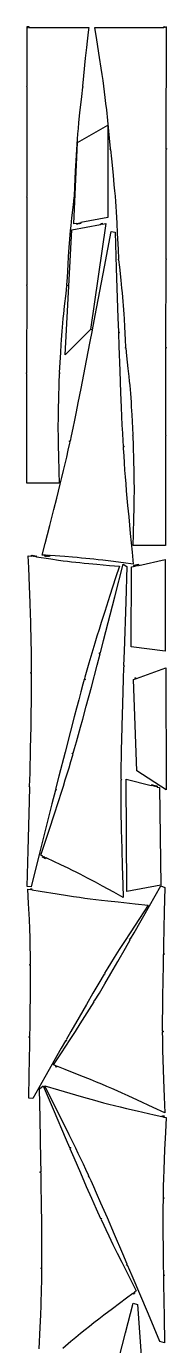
# Model space of a CAD drawing. Extents: x 0 to 1347, y 0 to 24864.
# Drawn here: x 0 to 1347, y 12225 to 24864 of the extents above; entities that cross this region are included whole.
import ezdxf

# ---------------------------------------------------------------- set-up
doc = ezdxf.new("R2010")
doc.units = 0

msp = doc.modelspace()

# ---------------------------------------------------------------- linework, layer by layer
at = {"layer": 'Layer 1'}
for p, q in [((8.616077, 24293.604923), (9.13642, 24854)), ((9.13642, 24854), (9.13642, 24864)), ((9.13642, 24864), (14.1364, 24864)), ((14.1364, 24864), (14.1364, 24854)), ((14.1364, 24854), (19.1364, 24854)), ((19.1364, 24854), (19.1364, 24864)), ((19.1364, 24864), (24.1364, 24864)), ((24.1364, 24864), (24.1364, 24854)), ((24.1364, 24854), (28.97891, 24853.947083)), ((28.97891, 24853.947083), (599.29991, 24853.421691)), ((590.87212, 24780.410591), (584.16789, 24723.193491)), ((597.75111, 24835.302491), (590.87212, 24780.410591)), ((599.29991, 24853.421691), (597.75111, 24835.302491)), ((677.598869, 24734.172964), (658.371769, 24854.348964)), ((658.371769, 24854.348964), (1321.226769, 24853.56054)), ((1321.226769, 24853.56054), (1326.226759, 24863.56054)), ((1326.226759, 24863.56054), (1331.226749, 24853.56054)), ((1331.226749, 24853.56054), (1336.226779, 24863.56054)), ((1336.226779, 24863.56054), (1341.07, 24853.5)), ((1341.07, 24853.5), (1339.6422, 23695.25)), ((577.31278, 24661.706691), (566.34888, 24558.823691)), ((584.16789, 24723.193491), (577.31278, 24661.706691)), ((704.203769, 24566.596964), (677.598869, 24734.172964)), ((566.34888, 24558.823691), (549.07458, 24389.985691)), ((719.995669, 24464.353964), (704.203769, 24566.596964)), ((729.140489, 24403.176964), (719.995669, 24464.353964)), ((737.335279, 24346.171264), (729.140489, 24403.176964)), ((0.865857, 24288.611523), (8.616077, 24293.604923)), ((8.606967, 24283.101943), (0.865857, 24288.611523)), ((7.731584, 23236.631943), (8.606967, 24283.101943)), ((538.03577, 24281.098091), (528.47535, 24191.593491)), ((546.24946, 24285.760471), (538.03577, 24281.098091)), ((549.07458, 24389.985691), (539.12384, 24291.526591)), ((539.12384, 24291.526591), (546.24946, 24285.760471)), ((744.799219, 24291.647064), (737.335279, 24346.171264)), ((751.751199, 24237.912064), (744.799219, 24291.647064)), ((528.47535, 24191.593491), (512.16745, 24037.167491)), ((758.410029, 24183.273864), (751.751199, 24237.912064)), ((764.994029, 24126.042764), (758.410029, 24183.273864)), ((512.16745, 24037.167491), (502.62054, 23942.971391)), ((771.719919, 24064.541664), (764.994029, 24126.042764)), ((782.467619, 23961.635664), (771.719919, 24064.541664)), ((492.71468, 23750.1467), (781.14968, 23919.1837)), ((502.62054, 23942.971391), (497.18656, 23886.627491)), ((781.14968, 23919.1837), (782.01, 23033.2)), ((799.387219, 23792.761664), (782.467619, 23961.635664)), ((488.20575, 23783.959691), (484.41444, 23734.528891)), ((492.42145, 23834.142691), (488.20575, 23783.959691)), ((497.18656, 23886.627491), (492.42145, 23834.142691)), ((809.131019, 23694.281864), (799.387219, 23792.761664)), ((456.40218, 22971.0907), (492.71468, 23750.1467)), ((480.94603, 23684.278991), (477.66371, 23631.663891)), ((484.41444, 23734.528891), (480.94603, 23684.278991)), ((802.029209, 23688.201344), (809.131019, 23694.281864)), ((810.197219, 23683.851164), (802.029209, 23688.201344)), ((819.569539, 23594.326464), (810.197219, 23683.851164)), ((1339.62932, 23684.74688), (1338.33921, 22638.20688)), ((1347.48061, 23690.33841), (1339.62932, 23684.74688)), ((1339.6422, 23695.25), (1347.48061, 23690.33841)), ((474.45562, 23575.138291), (469.55014, 23480.577091)), ((477.66371, 23631.663891), (474.45562, 23575.138291)), ((835.552939, 23439.866464), (819.569539, 23594.326464)), ((469.55014, 23480.577091), (462.15602, 23325.423091)), ((844.901949, 23345.650564), (835.552939, 23439.866464)), ((462.15602, 23325.423091), (457.95292, 23234.872091)), ((850.217569, 23289.295264), (844.901949, 23345.650564)), ((854.872369, 23236.800564), (850.217569, 23289.295264)), ((0.510254, 23231.638613), (7.731584, 23236.631943)), ((7.689184, 23226.062923), (0.510254, 23231.638613)), ((6.962567, 22389.152923), (7.689184, 23226.062923)), ((449.01632, 23153.322021), (435.08502, 23029.559021)), ((457.13074, 23224.640021), (449.01632, 23153.322021)), ((464.12474, 23229.479601), (457.13074, 23224.640021)), ((457.95292, 23234.872091), (464.12474, 23229.479601)), ((858.982659, 23186.608964), (854.872369, 23236.800564)), ((862.670179, 23137.170264), (858.982659, 23186.608964)), ((866.032969, 23086.913264), (862.670179, 23137.170264)), ((435.08502, 23029.559021), (426.90921, 22954.071521)), ((782.01, 23033.2), (524.434, 22984.0677)), ((869.204799, 23034.291164), (866.032969, 23086.913264)), ((872.294079, 22977.759064), (869.204799, 23034.291164)), ((373.00073, 21715.98259), (435.824, 22914.1)), ((422.24132, 22908.924521), (418.13149, 22866.872721)), ((426.90921, 22954.071521), (422.24132, 22908.924521)), ((435.824, 22914.1), (712.825, 22965.0264)), ((484.70358, 22976.48919), (456.40218, 22971.0907)), ((491.78789, 22967.13609), (484.70358, 22976.48919)), ((494.96568, 22977.84969), (491.78789, 22967.13609)), ((501.61399, 22969.00138), (494.96568, 22977.84969)), ((504.69491, 22979.75218), (501.61399, 22969.00138)), ((511.44221, 22970.8741), (504.69491, 22979.75218)), ((514.42258, 22981.6532), (511.44221, 22970.8741)), ((521.26531, 22972.7537), (514.42258, 22981.6532)), ((524.434, 22984.0677), (521.26531, 22972.7537)), ((763.14473, 22974.27759), (615.13373, 21960.83759)), ((712.825, 22965.0264), (716.0683, 22976.3162)), ((716.0683, 22976.3162), (722.93869, 22967.35091)), ((722.93869, 22967.35091), (725.90111, 22978.13571)), ((725.90111, 22978.13571), (732.93233, 22968.7231)), ((732.93233, 22968.7231), (763.14473, 22974.27759)), ((750.741, 22559.9), (814.8871, 22897.356)), ((814.8871, 22897.356), (853.107, 22893.32001)), ((853.107, 22893.32001), (864.0101, 22548.76101)), ((877.000879, 22883.187664), (872.294079, 22977.759064)), ((884.068999, 22728.018664), (877.000879, 22883.187664)), ((411.16769, 22787.055821), (408.09849, 22746.797021)), ((414.4753, 22826.667621), (411.16769, 22787.055821)), ((418.13149, 22866.872721), (414.4753, 22826.667621)), ((402.29899, 22659.319121), (397.8433, 22583.511121)), ((405.1832, 22704.626121), (402.29899, 22659.319121)), ((408.09849, 22746.797021), (405.1832, 22704.626121)), ((881.371299, 22631.719644), (888.081809, 22637.459064)), ((888.882609, 22627.225254), (881.371299, 22631.719644)), ((888.081809, 22637.459064), (884.068999, 22728.018664)), ((896.847099, 22555.890554), (888.882609, 22627.225254)), ((1338.3263, 22627.70376), (1337.2946, 21790.79376)), ((1346.4422, 22632.96456), (1338.3263, 22627.70376)), ((1338.33921, 22638.20688), (1346.4422, 22632.96456)), ((397.8433, 22583.511121), (391.05649, 22459.107121)), ((662.1868, 22095.448), (750.741, 22559.9)), ((864.0101, 22548.76101), (879.3179, 22073.36501)), ((910.518299, 22432.098554), (896.847099, 22555.890554)), ((0.766657, 22383.960953), (6.962567, 22389.152923)), ((6.953357, 22378.649843), (0.766657, 22383.960953)), ((6.232455, 21548.249843), (6.953357, 22378.649843)), ((386.37569, 22377.221601), (378.28878, 22306.545301)), ((395.62539, 22381.371821), (386.37569, 22377.221601)), ((391.05649, 22459.107121), (387.2382, 22387.472521)), ((387.2382, 22387.472521), (395.62539, 22381.371821)), ((918.535499, 22356.593854), (910.518299, 22432.098554)), ((378.28878, 22306.545301), (364.38578, 22183.736301)), ((923.108599, 22311.437254), (918.535499, 22356.593854)), ((927.130019, 22269.376854), (923.108599, 22311.437254)), ((930.701829, 22229.164254), (927.130019, 22269.376854)), ((364.38578, 22183.736301), (356.2249, 22108.830501)), ((933.926119, 22189.545554), (930.701829, 22229.164254)), ((936.910829, 22149.280454), (933.926119, 22189.545554)), ((939.737429, 22107.103554), (936.910829, 22149.280454)), ((347.45928, 22022.304101), (343.80566, 21982.409001)), ((351.56417, 22064.031701), (347.45928, 22022.304101)), ((356.2249, 22108.830501), (351.56417, 22064.031701)), ((636.88, 21957.9), (662.1868, 22095.448)), ((879.3179, 22073.36501), (883.85522, 21937.49901)), ((942.526419, 22061.790554), (939.737429, 22107.103554)), ((946.822939, 21985.973454), (942.526419, 22061.790554)), ((337.43396, 21903.150501), (334.50777, 21861.306901)), ((340.49868, 21943.105001), (337.43396, 21903.150501)), ((343.80566, 21982.409001), (340.49868, 21943.105001)), ((615.13373, 21960.83759), (373.00073, 21715.98259)), ((611.250227, 21830.017925), (634.833927, 21952.911925)), ((625.955417, 21959.706925), (631.336907, 21961.219815)), ((630.394707, 21956.309425), (625.955417, 21959.706925)), ((634.833927, 21952.911925), (630.394707, 21956.309425)), ((631.336907, 21961.219815), (636.718537, 21962.732705)), ((883.85522, 21937.49901), (888.93589, 21935.16732)), ((889.10282, 21930.17001), (884.18901, 21927.50449)), ((884.18901, 21927.50449), (888.39261, 21801.63249)), ((888.93589, 21935.16732), (894.01649, 21932.83549)), ((894.01649, 21932.83549), (889.10282, 21930.17001)), ((953.348349, 21861.555454), (946.822939, 21985.973454)), ((327.14797, 21741.128501), (316.54427, 21547.398501)), ((331.61707, 21816.348001), (327.14797, 21741.128501)), ((334.50777, 21861.306901), (331.61707, 21816.348001)), ((566.210727, 21597.579925), (611.250227, 21830.017925)), ((888.39261, 21801.63249), (896.77059, 21563.61349)), ((949.181729, 21784.259044), (957.016149, 21789.913054)), ((957.857139, 21779.660334), (949.181729, 21784.259044)), ((957.016149, 21789.913054), (953.348349, 21861.555454)), ((965.795559, 21708.967234), (957.857139, 21779.660334)), ((1337.28169, 21780.29064), (1336.258, 20949.89164)), ((1345.72839, 21785.61766), (1337.28169, 21780.29064)), ((1337.2946, 21790.79376), (1345.72839, 21785.61766)), ((979.440359, 21586.129234), (965.795559, 21708.967234)), ((0.235055, 21542.958813), (6.232455, 21548.249843)), ((6.223285, 21537.746833), (0.235055, 21542.958813)), ((5.311883, 20487.956833), (6.223285, 21537.746833)), ((316.09127, 21536.816711), (313.3758, 21448.860711)), ((323.51107, 21542.062911), (316.09127, 21536.816711)), ((316.54427, 21547.398501), (323.51107, 21542.062911)), ((526.093527, 21393.569925), (566.210727, 21597.579925)), ((896.77059, 21563.61349), (904.7063, 21354.61249)), ((987.443939, 21511.206334), (979.440359, 21586.129234)), ((992.010549, 21466.397834), (987.443939, 21511.206334)), ((313.3758, 21448.860711), (308.857, 21296.577711)), ((498.752127, 21257.119925), (526.093527, 21393.569925)), ((996.027669, 21424.661634), (992.010549, 21466.397834)), ((999.597569, 21384.759034), (996.027669, 21424.661634)), ((1002.821959, 21345.448134), (999.597569, 21384.759034)), ((308.857, 21296.577711), (306.49247, 21203.719111)), ((481.473127, 21172.163225), (498.752127, 21257.119925)), ((904.7063, 21354.61249), (910.52103, 21214.72649)), ((1005.802649, 21305.487434), (1002.821959, 21345.448134)), ((1008.640959, 21263.637334), (1005.802649, 21305.487434)), ((1011.437249, 21218.672634), (1008.640959, 21263.637334)), ((305.34859, 21148.196111), (304.573501, 21096.498611)), ((306.49247, 21203.719111), (305.34859, 21148.196111)), ((464.875327, 21091.738625), (481.473127, 21172.163225)), ((910.52103, 21214.72649), (914.39513, 21127.59629)), ((914.39513, 21127.59629), (918.30141, 21045.08289)), ((1015.748369, 21143.444134), (1011.437249, 21218.672634)), ((1025.944869, 20949.692134), (1015.748369, 21143.444134)), ((304.165302, 21047.095911), (304.122686, 20998.454511)), ((304.122686, 20998.454511), (304.444384, 20949.041211)), ((304.573501, 21096.498611), (304.165302, 21047.095911)), ((433.238927, 20942.220025), (448.837927, 21015.281425)), ((448.837927, 21015.281425), (464.875327, 21091.738625)), ((918.30141, 21045.08289), (922.27161, 20966.59899)), ((304.444384, 20949.041211), (305.129373, 20897.325711)), ((305.129373, 20897.325711), (306.176593, 20841.790011)), ((402.868017, 20803.996305), (417.956317, 20871.982305)), ((411.811307, 20890.774425), (417.228527, 20892.154135)), ((416.165507, 20887.268515), (411.811307, 20890.774425)), ((420.519637, 20883.762605), (416.165507, 20887.268515)), ((417.228527, 20892.154135), (422.645717, 20893.534205)), ((417.956317, 20871.982305), (420.519637, 20883.762605)), ((422.917427, 20888.856725), (433.238927, 20942.220025)), ((922.27161, 20966.59899), (926.33762, 20891.55749)), ((926.33762, 20891.55749), (929.05472, 20844.78549)), ((1019.066969, 20944.141874), (1025.944869, 20949.692134)), ((1026.375679, 20939.109494), (1019.066969, 20944.141874)), ((1028.906369, 20851.147794), (1026.375679, 20939.109494)), ((1336.24508, 20939.38873), (1334.95098, 19889.59873)), ((1343.6996, 20944.9471), (1336.24508, 20939.38873)), ((1336.258, 20949.89164), (1343.6996, 20944.9471)), ((306.176593, 20841.790011), (308.379863, 20748.917311)), ((308.379863, 20748.917311), (312.635283, 20596.581311)), ((372.785617, 20672.489805), (387.851917, 20737.689905)), ((387.851917, 20737.689905), (402.868017, 20803.996305)), ((929.05472, 20844.78549), (934.19134, 20842.57992)), ((934.48132, 20837.58811), (929.63471, 20834.80257)), ((929.63471, 20834.80257), (930.531225, 20819.37097)), ((930.531225, 20819.37097), (934.884115, 20749.45107)), ((934.19134, 20842.57992), (939.32793, 20840.374)), ((939.32793, 20840.374), (934.48132, 20837.58811)), ((934.884115, 20749.45107), (939.428315, 20681.21007)), ((1033.105269, 20698.855794), (1028.906369, 20851.147794)), ((342.013317, 20543.118705), (357.546917, 20607.823805)), ((357.546917, 20607.823805), (372.785617, 20672.489805)), ((939.428315, 20681.21007), (944.195615, 20614.05917)), ((944.195615, 20614.05917), (949.218005, 20547.40987)), ((1035.274679, 20605.992294), (1033.105269, 20698.855794)), ((1036.301899, 20550.467194), (1035.274679, 20605.992294)), ((315.807883, 20487.687311), (5.311883, 20487.956833)), ((309.572317, 20411.300005), (326.062617, 20477.801505)), ((312.635283, 20596.581311), (315.807883, 20487.687311)), ((326.062617, 20477.801505), (342.013317, 20543.118705)), ((949.218005, 20547.40987), (954.527415, 20480.67417)), ((954.527415, 20480.67417), (960.155815, 20413.26357)), ((1036.968473, 20498.768294), (1036.301899, 20550.467194)), ((1037.272885, 20449.364594), (1036.968473, 20498.768294)), ((292.420217, 20343.042005), (309.572317, 20411.300005)), ((960.155815, 20413.26357), (966.135115, 20344.59107)), ((1035.9941, 20299.596894), (1036.78778, 20351.310994)), ((1036.78778, 20351.310994), (1037.213301, 20400.723594)), ((1037.213301, 20400.723594), (1037.272885, 20449.364594)), ((225.562117, 20082.584005), (265.302017, 20236.497005)), ((265.302017, 20236.497005), (292.420217, 20343.042005)), ((966.135115, 20344.59107), (972.496835, 20274.07427)), ((972.496835, 20274.07427), (982.769335, 20163.95827)), ((1032.43189, 20151.195494), (1034.83018, 20244.063294)), ((1034.83018, 20244.063294), (1035.9941, 20299.596894)), ((982.769335, 20163.95827), (998.173435, 20004.76827)), ((1027.85639, 19998.868494), (1032.43189, 20151.195494)), ((180.980417, 19911.368005), (225.562117, 20082.584005)), ((998.173435, 20004.76827), (1015.681235, 19827.62427)), ((1024.45498, 19889.981494), (1027.85639, 19998.868494)), ((151.745017, 19799.362005), (180.980417, 19911.368005)), ((1334.95098, 19889.59873), (1024.45498, 19889.981494)), ((23.845354, 19677.07265), (19.123354, 19792.73365)), ((19.123354, 19792.73365), (46.667454, 19788.74267)), ((46.667454, 19788.74267), (53.355774, 19798.40526)), ((53.355774, 19798.40526), (56.871064, 19787.79196)), ((56.871064, 19787.79196), (63.253774, 19796.97195)), ((63.253774, 19796.97195), (66.768994, 19786.35825)), ((66.768994, 19786.35825), (73.151704, 19795.53824)), ((73.151704, 19795.53824), (76.666994, 19784.92494)), ((76.666994, 19784.92494), (83.049704, 19794.10493)), ((83.049704, 19794.10493), (86.564894, 19783.49123)), ((86.564894, 19783.49123), (92.947604, 19792.67122)), ((92.947604, 19792.67122), (96.599914, 19781.54742)), ((96.599914, 19781.54742), (234.475914, 19761.67962)), ((179.507517, 19797.399505), (151.745017, 19799.362005)), ((178.785098, 19787.191905), (179.507517, 19797.399505)), ((184.238698, 19786.805966), (178.785098, 19787.191905)), ((184.95452, 19796.886266), (184.238698, 19786.805966)), ((189.46733, 19796.461169), (184.95452, 19796.886266)), ((188.761421, 19786.486019), (189.46733, 19796.461169)), ((194.215021, 19786.10008), (188.761421, 19786.486019)), ((194.925234, 19796.12778), (194.215021, 19786.10008)), ((199.443724, 19795.755246), (194.925234, 19796.12778)), ((198.73785, 19785.780096), (199.443724, 19795.755246)), ((204.19134, 19785.39451), (198.73785, 19785.780096)), ((204.900036, 19795.40461), (204.19134, 19785.39451)), ((209.420036, 19795.049715), (204.900036, 19795.40461)), ((208.714127, 19785.074565), (209.420036, 19795.049715)), ((214.167647, 19784.688626), (208.714127, 19785.074565)), ((214.875531, 19794.689926), (214.167647, 19784.688626)), ((219.396341, 19794.343851), (214.875531, 19794.689926)), ((218.690432, 19784.368701), (219.396341, 19794.343851)), ((224.143952, 19783.982762), (218.690432, 19784.368701)), ((224.851625, 19793.980842), (224.143952, 19783.982762)), ((229.838035, 19793.605133), (224.851625, 19793.980842)), ((229.851935, 19793.80163), (229.838035, 19793.605133)), ((368.773935, 19783.87234), (229.851935, 19793.80163)), ((234.475914, 19761.67962), (309.115914, 19751.27652)), ((309.115914, 19751.27652), (353.771714, 19745.27365)), ((353.771714, 19745.27365), (395.379514, 19739.91777)), ((443.918235, 19778.1524), (368.773935, 19783.87234)), ((395.379514, 19739.91777), (435.162014, 19735.06919)), ((435.162014, 19735.06919), (474.354314, 19730.58573)), ((488.828535, 19774.51385), (443.918235, 19778.1524)), ((474.354314, 19730.58573), (514.194314, 19726.32629)), ((530.623135, 19770.89188), (488.828535, 19774.51385)), ((514.194314, 19726.32629), (555.920114, 19722.14869)), ((570.526135, 19767.16302), (530.623135, 19770.89188)), ((555.920114, 19722.14869), (600.766714, 19717.91253)), ((609.774735, 19763.20238), (570.526135, 19767.16302)), ((600.766714, 19717.91253), (675.824914, 19711.19035)), ((649.608635, 19758.88544), (609.774735, 19763.20238)), ((691.267435, 19754.08695), (649.608635, 19758.88544)), ((735.988335, 19748.68204), (691.267435, 19754.08695)), ((810.757635, 19739.27627), (735.988335, 19748.68204)), ((933.333635, 19723.33247), (810.757635, 19739.27627)), ((1027.277735, 19710.99827), (933.333635, 19723.33247)), ((1015.681235, 19827.62427), (1027.277735, 19710.99827)), ((1079.318623, 19700.730154), (1331.849623, 19755.130654)), ((1331.849623, 19755.130654), (1334.121443, 18878.572654)), ((30.957464, 19500.29165), (23.845354, 19677.07265)), ((675.824914, 19711.19035), (798.986914, 19700.68145)), ((798.986914, 19700.68145), (893.404014, 19692.73936)), ((850.66072, 19400.02541), (931.44532, 19710.78941)), ((893.404014, 19692.73936), (857.246214, 19581.25336)), ((931.44532, 19710.78941), (966.51642, 19690.09831)), ((966.51642, 19690.09831), (954.87792, 19351.70831)), ((1006.525443, 18921.349454), (1008.62, 19685.5)), ((1008.62, 19685.5), (1029.9779, 19690.10093)), ((1029.928793, 19690.329177), (1034.817203, 19691.382217)), ((1029.9779, 19690.10093), (1029.928793, 19690.329177)), ((1032.710803, 19701.157697), (1038.055393, 19702.309167)), ((1034.817203, 19691.382217), (1032.710803, 19701.157697)), ((1038.055393, 19702.309167), (1040.161793, 19692.533337)), ((1040.161793, 19692.533337), (1044.594203, 19693.488307)), ((1042.487693, 19703.263787), (1047.832313, 19704.415257)), ((1044.594203, 19693.488307), (1042.487693, 19703.263787)), ((1047.832313, 19704.415257), (1049.938713, 19694.639427)), ((1049.938713, 19694.639427), (1054.371123, 19695.594397)), ((1052.264613, 19705.370227), (1057.609203, 19706.521337)), ((1054.371123, 19695.594397), (1052.264613, 19705.370227)), ((1057.609203, 19706.521337), (1059.715603, 19696.745857)), ((1059.715603, 19696.745857), (1064.148013, 19697.700474)), ((1062.041613, 19707.476304), (1067.386133, 19708.627414)), ((1064.148013, 19697.700474), (1062.041613, 19707.476304)), ((1067.386133, 19708.627414), (1069.492533, 19698.851934)), ((1069.492533, 19698.851934), (1073.924903, 19699.806904)), ((1071.818533, 19709.582384), (1077.163013, 19710.733854)), ((1073.924903, 19699.806904), (1071.818533, 19709.582384)), ((1077.163013, 19710.733854), (1079.318623, 19700.730154)), ((37.022074, 19341.44865), (30.957464, 19500.29165)), ((857.246214, 19581.25336), (802.429714, 19411.89536)), ((40.837964, 19231.57365), (37.022074, 19341.44865)), ((741.98572, 18981.97241), (850.66072, 19400.02541)), ((802.429714, 19411.89536), (753.490514, 19259.63136)), ((954.87792, 19351.70831), (938.88862, 18879.17131)), ((43.066464, 19161.22935), (40.837964, 19231.57365)), ((753.490514, 19259.63136), (720.012114, 19154.22436)), ((45.022164, 19092.74245), (43.066464, 19161.22935)), ((46.702864, 19025.52765), (45.022164, 19092.74245)), ((698.784814, 19086.67756), (678.323614, 19020.85126)), ((720.012114, 19154.22436), (698.784814, 19086.67756)), ((48.106254, 18958.99935), (46.702864, 19025.52765)), ((49.229854, 18892.57195), (48.106254, 18958.99935)), ((678.323614, 19020.85126), (658.474114, 18956.18316)), ((710.75442, 18862.53341), (741.98572, 18981.97241)), ((50.071265, 18825.65945), (49.229854, 18892.57195)), ((639.079814, 18892.10666), (619.984414, 18828.05346)), ((658.474114, 18956.18316), (639.079814, 18892.10666)), ((679.52324, 18743.095519), (708.22464, 18852.859519)), ((699.81481, 18860.22553), (705.2846, 18861.37947)), ((704.01971, 18856.54217), (699.81481, 18860.22553)), ((708.066, 18848), (704.01971, 18856.54217)), ((705.2846, 18861.37947), (710.75442, 18862.53341)), ((938.88862, 18879.17131), (934.34731, 18740.04931)), ((1334.121443, 18878.572654), (1006.525443, 18921.349454)), ((50.62816, 18757.67665), (50.071265, 18825.65945)), ((50.897965, 18688.03755), (50.62816, 18757.67665)), ((601.031414, 18763.45596), (582.064414, 18697.74576)), ((619.984414, 18828.05346), (601.031414, 18763.45596)), ((624.42894, 18533.936519), (679.52324, 18743.095519)), ((933.981518, 18725.11763), (930.071398, 18609.05263)), ((939.10001, 18732.39015), (934.0211, 18730.05441)), ((934.34731, 18740.04931), (939.2631, 18737.38725)), ((944.17892, 18734.72554), (939.10001, 18732.39015)), ((939.2631, 18737.38725), (944.17892, 18734.72554)), ((1056.963726, 18617.570947), (1340.79, 18717.7)), ((1340.79, 18717.7), (1342.3358, 17549.66)), ((40.89339, 18671.51029), (45.89409, 18674.00902)), ((45.89268, 18669.00909), (40.89339, 18671.51029)), ((49.4085, 18661.2), (45.89268, 18669.00909)), ((45.89409, 18674.00902), (50.89479, 18676.50775)), ((50.567138, 18541.44854), (50.878747, 18616.15564)), ((50.878747, 18616.15564), (50.892435, 18666.50654)), ((50.89479, 18676.50775), (50.897965, 18688.03755)), ((556.078904, 18605.85382), (543.462504, 18560.71442)), ((561.567424, 18606.91533), (556.078904, 18605.85382)), ((562.926914, 18630.35456), (558.770804, 18615.48466)), ((558.770804, 18615.48466), (562.913304, 18611.7311)), ((567.055804, 18607.97719), (561.567424, 18606.91533)), ((562.913304, 18611.7311), (567.055804, 18607.97719)), ((582.064414, 18697.74576), (562.926914, 18630.35456)), ((930.071398, 18609.05263), (922.774008, 18372.41863)), ((1027.4631, 18607.164), (1047.0923, 18614.08868)), ((1060.6048, 17731.703), (1027.4631, 18607.164)), ((1043.68711, 18623.73892), (1048.84282, 18625.55749)), ((1047.0923, 18614.08868), (1043.68711, 18623.73892)), ((1048.84282, 18625.55749), (1052.17043, 18616.12738)), ((1052.17043, 18616.12738), (1056.88742, 18617.7872)), ((1056.88742, 18617.7872), (1056.963726, 18617.570947)), ((49.058024, 18381.21674), (49.96103, 18463.33044)), ((49.96103, 18463.33044), (50.567138, 18541.44854)), ((523.515104, 18488.25802), (502.928304, 18412.41782)), ((543.462504, 18560.71442), (523.515104, 18488.25802)), ((575.56894, 18350.384519), (624.42894, 18533.936519)), ((47.855614, 18294.52894), (49.058024, 18381.21674)), ((481.546304, 18332.62652), (459.213004, 18248.31712)), ((502.928304, 18412.41782), (481.546304, 18332.62652)), ((542.37654, 18227.672519), (575.56894, 18350.384519)), ((922.774008, 18372.41863), (916.940608, 18164.59663)), ((45.523324, 18155.38694), (47.855614, 18294.52894)), ((459.213004, 18248.31712), (423.752904, 18112.87412)), ((521.49464, 18151.272819), (542.37654, 18227.672519)), ((41.292034, 17947.51394), (45.523324, 18155.38694)), ((423.752904, 18112.87412), (371.507604, 17910.35212)), ((482.27264, 18010.244519), (501.50834, 18078.967119)), ((501.50834, 18078.967119), (521.49464, 18151.272819)), ((916.940608, 18164.59663), (913.535388, 18025.46663)), ((35.818714, 17710.81694), (41.292034, 17947.51394)), ((463.64174, 17944.590819), (482.27264, 18010.244519)), ((913.535388, 18025.46663), (911.664708, 17938.79053)), ((371.507604, 17910.35212), (312.652804, 17679.57112)), ((409.92025, 17760.906049), (427.61155, 17820.436249)), ((427.61155, 17820.436249), (445.47005, 17881.492949)), ((440.36884, 17899.914629), (445.86544, 17900.933099)), ((444.48174, 17896.128259), (440.36884, 17899.914629)), ((448.59464, 17892.342249), (444.48174, 17896.128259)), ((445.47005, 17881.492949), (448.59464, 17892.342249)), ((445.86544, 17900.933099), (451.36204, 17901.951919)), ((451.36204, 17901.951919), (463.64174, 17944.590819)), ((910.128678, 17856.69173), (908.920308, 17778.58563)), ((911.664708, 17938.79053), (910.128678, 17856.69173)), ((31.528194, 17583.28994), (35.818714, 17710.81694)), ((374.45515, 17644.366549), (392.25025, 17702.387549)), ((392.25025, 17702.387549), (409.92025, 17760.906049)), ((908.032683, 17703.88803), (907.618874, 17652.07373)), ((908.920308, 17778.58563), (908.032683, 17703.88803)), ((1342.3358, 17549.66), (1060.6048, 17731.703)), ((22.978804, 17584.13661), (28.148304, 17586.26421)), ((27.782514, 17581.27734), (22.978804, 17584.13661)), ((32.586224, 17578.41843), (27.782514, 17581.27734)), ((28.148304, 17586.26421), (32.761404, 17588.16251)), ((29.083804, 17440.62843), (32.586224, 17578.41843)), ((312.652804, 17679.57112), (281.307504, 17555.72812)), ((337.90555, 17527.754749), (356.38905, 17586.327149)), ((356.38905, 17586.327149), (374.45515, 17644.366549)), ((907.458673, 17632.01339), (907.191479, 17562.37639)), ((907.538894, 17642.07389), (907.458673, 17632.01339)), ((912.558784, 17644.53381), (907.538894, 17642.07389)), ((907.618874, 17652.07373), (912.598794, 17649.53373)), ((917.578604, 17646.99373), (912.558784, 17644.53381)), ((912.598794, 17649.53373), (917.578604, 17646.99373)), ((957.495, 17652.3), (1199.163, 17591.4723)), ((966.44631, 16574.98151), (957.495, 17652.3)), ((1199.163, 17591.4723), (1206.80738, 17600.39829)), ((1206.80738, 17600.39829), (1209.2153, 17589.48019)), ((1209.2153, 17589.48019), (1216.50609, 17597.95709)), ((1216.50609, 17597.95709), (1218.91391, 17587.03899)), ((1218.91391, 17587.03899), (1226.2047, 17595.51589)), ((1226.2047, 17595.51589), (1228.61262, 17584.59779)), ((1228.61262, 17584.59779), (1235.90341, 17593.07469)), ((1235.90341, 17593.07469), (1238.3113, 17582.15659)), ((1238.3113, 17582.15659), (1245.60213, 17590.63349)), ((1245.60213, 17590.63349), (1248.01002, 17579.71569)), ((1248.01002, 17579.71569), (1255.30081, 17588.19224)), ((1255.30081, 17588.19224), (1257.80751, 17576.71174)), ((1257.80751, 17576.71174), (1278.45851, 17571.51391)), ((1278.45851, 17571.51391), (1291.43631, 16635.52491)), ((278.853784, 17546.03378), (245.940384, 17415.99678)), ((284.314364, 17547.2304), (278.853784, 17546.03378)), ((281.307504, 17555.72812), (285.541194, 17552.07757)), ((289.774984, 17548.42738), (284.314364, 17547.2304)), ((285.541194, 17552.07757), (289.774984, 17548.42738)), ((309.17085, 17437.982949), (337.90555, 17527.754749)), ((907.191479, 17562.37639), (907.223934, 17494.39219)), ((907.223934, 17494.39219), (907.549336, 17427.47479)), ((16.737304, 16967.97343), (29.083804, 17440.62843)), ((245.940384, 17415.99678), (129.782384, 16954.75178)), ((267.94665, 17311.466949), (309.17085, 17437.982949)), ((907.549336, 17427.47479), (908.160559, 17361.03819)), ((908.160559, 17361.03819), (909.050865, 17294.49719)), ((222.42875, 17173.575949), (267.94665, 17311.466949)), ((909.050865, 17294.49719), (910.213265, 17227.26579)), ((910.213265, 17227.26579), (911.640955, 17158.75949)), ((139.04685, 16922.900949), (222.42875, 17173.575949)), ((911.640955, 17158.75949), (913.326955, 17088.39899)), ((913.326955, 17088.39899), (916.295445, 16978.50399)), ((7.576784, 16624.59843), (16.737304, 16967.97343)), ((129.782384, 16954.75178), (45.780084, 16620.40778)), ((916.295445, 16978.50399), (921.135945, 16819.59799)), ((159.90465, 16913.045739), (139.04685, 16922.900949)), ((155.53147, 16903.793779), (159.90465, 16913.045739)), ((160.47445, 16901.458039), (155.53147, 16903.793779)), ((164.74786, 16910.499029), (160.47445, 16901.458039)), ((164.57377, 16899.520939), (168.84725, 16908.561929)), ((169.51675, 16897.184839), (164.57377, 16899.520939)), ((168.84725, 16908.561929), (164.74786, 16910.499029)), ((173.79016, 16906.226189), (169.51675, 16897.184839)), ((173.61607, 16895.247739), (177.88948, 16904.289089)), ((178.55905, 16892.911999), (173.61607, 16895.247739)), ((177.88948, 16904.289089), (173.79016, 16906.226189)), ((182.83246, 16901.953349), (178.55905, 16892.911999)), ((182.65837, 16890.974899), (186.93178, 16900.016249)), ((187.60128, 16888.639159), (182.65837, 16890.974899)), ((186.93178, 16900.016249), (182.83246, 16901.953349)), ((191.87476, 16897.680149), (187.60128, 16888.639159)), ((196.39589, 16895.543729), (191.87476, 16897.680149)), ((196.495585, 16895.75469), (196.39589, 16895.543729)), ((332.779585, 16831.19809), (196.495585, 16895.75469)), ((401.270685, 16798.38269), (332.779585, 16831.19809)), ((921.135945, 16819.59799), (926.885875, 16642.74599)), ((442.121085, 16778.56539), (401.270685, 16798.38269)), ((480.051185, 16759.90129), (442.121085, 16778.56539)), ((516.165885, 16741.82739), (480.051185, 16759.90129)), ((551.581385, 16723.77499), (516.165885, 16741.82739)), ((587.416485, 16705.17409), (551.581385, 16723.77499)), ((624.789585, 16685.45489), (587.416485, 16705.17409)), ((664.816585, 16664.04729), (624.789585, 16685.45489)), ((45.780084, 16620.40778), (7.576784, 16624.59843)), ((22.271012, 16460.57016), (15.620512, 16599.02316)), ((15.620512, 16599.02316), (43.545412, 16594.47515)), ((43.545412, 16594.47515), (50.402922, 16604.0185)), ((50.402922, 16604.0185), (53.869492, 16592.8996)), ((53.869492, 16592.8996), (133.507392, 16579.8239)), ((133.507392, 16579.8239), (295.909392, 16553.5747)), ((731.603185, 16627.90979), (664.816585, 16664.04729)), ((840.901185, 16568.17459), (731.603185, 16627.90979)), ((930.989285, 16518.79799), (840.901185, 16568.17459)), ((926.885875, 16642.74599), (930.989285, 16518.79799)), ((1291.43631, 16635.52491), (966.44631, 16574.98151)), ((1183.07642, 16438.917709), (1292.50342, 16630.531709)), ((1292.50342, 16630.531709), (1329.56742, 16614.015309)), ((1329.56742, 16614.015309), (1324.24171, 16380.725309)), ((29.243812, 16308.53516), (22.271012, 16460.57016)), ((295.909392, 16553.5747), (394.978692, 16537.9897)), ((394.978692, 16537.9897), (454.261292, 16528.95894)), ((454.261292, 16528.95894), (509.508592, 16520.85951)), ((509.508592, 16520.85951), (562.345092, 16513.47657)), ((562.345092, 16513.47657), (614.408492, 16506.59317)), ((614.408492, 16506.59317), (667.338592, 16499.99269)), ((667.338592, 16499.99269), (722.775792, 16493.45783)), ((722.775792, 16493.45783), (782.357392, 16486.77304)), ((782.357392, 16486.77304), (882.063292, 16476.07644)), ((882.063292, 16476.07644), (1045.662292, 16459.22104)), ((1035.80342, 16181.032709), (1183.07642, 16438.917709)), ((1045.662292, 16459.22104), (1170.667292, 16446.49354)), ((1170.667292, 16446.49354), (1085.739292, 16317.62254)), ((33.039032, 16217.16526), (29.243812, 16308.53516)), ((1085.739292, 16317.62254), (995.669692, 16180.30354)), ((1324.24171, 16380.725309), (1317.10861, 16060.464309)), ((36.113312, 16131.19886), (33.039032, 16217.16526)), ((995.669692, 16180.30354), (941.903592, 16097.55484)), ((1001.56622, 16121.279909), (1035.80342, 16181.032709)), ((38.476322, 16047.69176), (36.113312, 16131.19886)), ((941.903592, 16097.55484), (891.774592, 16019.42084)), ((951.4103, 16033.744726), (996.5946, 16112.603326)), ((993.49922, 16117.258236), (990.4038, 16121.913146)), ((990.4038, 16121.913146), (995.98499, 16121.596351)), ((996.5946, 16112.603326), (993.49922, 16117.258236)), ((995.98499, 16121.596351), (1001.56622, 16121.279909)), ((1317.10861, 16060.464309), (1315.45479, 15982.003309)), ((40.137302, 15963.69636), (38.476322, 16047.69176)), ((41.421692, 15878.26096), (40.137302, 15963.69636)), ((843.662592, 15943.18514), (807.908992, 15885.54224)), ((891.774592, 16019.42084), (843.662592, 15943.18514)), ((877.2509, 15904.855726), (951.4103, 16033.744726)), ((1315.24411, 15972.005589), (1313.25, 15877.398989)), ((1320.29571, 15974.399539), (1315.24411, 15972.005589)), ((1315.45479, 15982.003309), (1320.40102, 15979.398399)), ((1325.34721, 15976.793839), (1320.29571, 15974.399539)), ((1320.40102, 15979.398399), (1325.34721, 15976.793839)), ((31.436912, 15873.2307), (36.429322, 15875.74565)), ((36.444422, 15870.74573), (31.436912, 15873.2307)), ((36.429322, 15875.74565), (41.421692, 15878.26096)), ((41.452002, 15868.26076), (36.444422, 15870.74573)), ((41.389313, 15782.45456), (41.452002, 15868.26076)), ((783.846092, 15846.30094), (751.657892, 15793.21314)), ((807.908992, 15885.54224), (783.846092, 15846.30094)), ((811.8167, 15791.855726), (877.2509, 15904.855726)), ((1313.25, 15877.398989), (1310.15889, 15717.036989)), ((39.93781, 15563.94756), (40.9972, 15679.32656)), ((40.9972, 15679.32656), (41.389313, 15782.45456)), ((695.153082, 15698.587168), (638.833682, 15602.660868)), ((746.491982, 15784.650868), (695.153082, 15698.587168)), ((701.0843, 15603.470826), (753.5977, 15692.231926)), ((752.064602, 15784.208484), (746.491982, 15784.650868)), ((751.657892, 15793.21314), (754.647612, 15788.4898)), ((757.637192, 15783.7661), (752.064602, 15784.208484)), ((753.5977, 15692.231926), (811.8167, 15791.855726)), ((754.647612, 15788.4898), (757.637192, 15783.7661)), ((1310.15889, 15717.036989), (1307.83419, 15576.215989)), ((38.21971, 15433.38556), (39.93781, 15563.94756)), ((638.833682, 15602.660868), (576.398982, 15494.996868)), ((656.1893, 15528.755226), (701.0843, 15603.470826)), ((1307.83419, 15576.215989), (1306.27459, 15451.772989)), ((35.85172, 15284.70856), (38.21971, 15433.38556)), ((576.398982, 15494.996868), (506.228182, 15372.876868)), ((562.654655, 15377.193605), (607.126455, 15448.473105)), ((607.126455, 15448.473105), (651.012, 15520.2)), ((648.02859, 15524.92758), (645.04518, 15529.65481)), ((645.04518, 15529.65481), (650.61731, 15529.205018)), ((651.012, 15520.2), (648.02859, 15524.92758)), ((650.61731, 15529.205018), (656.1893, 15528.755226)), ((1306.27459, 15451.772989), (1305.478793, 15340.541989)), ((506.228182, 15372.876868), (426.701482, 15233.582868)), ((471.134955, 15234.445105), (517.830455, 15306.693005)), ((517.830455, 15306.693005), (562.654655, 15377.193605)), ((1305.478793, 15340.541989), (1305.445632, 15239.343989)), ((24.07341, 15184.49354), (29.11701, 15186.90442)), ((29.02828, 15181.90521), (24.07341, 15184.49354)), ((31.5916, 15174.1), (29.02828, 15181.90521)), ((29.11701, 15186.90442), (34.1605, 15189.31566)), ((32.841902, 15114.986186), (33.982402, 15179.315586)), ((34.1605, 15189.31566), (35.85172, 15284.70856)), ((426.701482, 15233.582868), (381.450382, 15153.991568)), ((421.051255, 15157.926105), (471.134955, 15234.445105)), ((1305.445632, 15239.343989), (1307.183942, 15238.489913)), ((1310.498052, 15231.879203), (1305.515732, 15229.344143)), ((1305.515732, 15229.344143), (1305.944146, 15168.252843)), ((1305.944146, 15168.252843), (1306.497937, 15122.225943)), ((1307.183942, 15238.489913), (1310.463052, 15236.878773)), ((1310.463052, 15236.878773), (1315.480442, 15234.414263)), ((1315.480442, 15234.414263), (1310.498052, 15231.879203)), ((27.152792, 14818.075186), (32.841902, 15114.986186)), ((336.199192, 15074.400296), (178.199192, 14795.723296)), ((376.950492, 15145.061696), (336.199192, 15074.400296)), ((337.149755, 15030.940105), (421.051255, 15157.926105)), ((382.540572, 15145.044057), (376.950492, 15145.061696)), ((381.450382, 15153.991568), (384.790592, 15149.509168)), ((388.130802, 15145.026418), (382.540572, 15145.044057)), ((384.790592, 15149.509168), (388.130802, 15145.026418)), ((1306.497937, 15122.225943), (1307.660727, 15054.407943)), ((1307.660727, 15054.407943), (1309.907857, 14964.291543)), ((260.485055, 14915.452105), (337.149755, 15030.940105)), ((286.796055, 14905.050405), (260.485055, 14915.452105)), ((1309.907857, 14964.291543), (1312.914267, 14871.511243)), ((22.925592, 14597.464186), (27.152792, 14818.075186)), ((178.199192, 14795.723296), (63.218192, 14592.658296)), ((283.032865, 14895.533865), (286.796055, 14905.050405)), ((288.117065, 14893.524085), (283.032865, 14895.533865)), ((291.794455, 14902.823315), (288.117065, 14893.524085)), ((310.178755, 14895.555385), (291.794455, 14902.823315)), ((310.264657, 14895.772343), (310.178755, 14895.555385)), ((371.558557, 14871.540743), (310.264657, 14895.772343)), ((524.472557, 14810.876643), (371.558557, 14871.540743)), ((617.534557, 14773.502943), (524.472557, 14810.876643)), ((1312.914267, 14871.511243), (1316.679047, 14772.904543)), ((126.931081, 14684.799684), (160.895081, 14714.593884)), ((132.229381, 14399.907684), (126.931081, 14684.799684)), ((160.895081, 14714.593884), (257.014581, 14490.256884)), ((265.179053, 14538.775168), (176.728653, 14713.508168)), ((176.728653, 14713.508168), (309.874653, 14674.691668)), ((309.874653, 14674.691668), (472.843653, 14627.391568)), ((673.071157, 14750.885243), (617.534557, 14773.502943)), ((724.665157, 14729.535143), (673.071157, 14750.885243)), ((773.821757, 14708.804843), (724.665157, 14729.535143)), ((822.058257, 14688.041743), (773.821757, 14708.804843)), ((870.894357, 14666.591443), (822.058257, 14688.041743)), ((921.849457, 14643.800543), (870.894357, 14666.591443)), ((1316.679047, 14772.904543), (1323.653367, 14608.836543)), ((63.218192, 14592.658296), (22.925592, 14597.464186)), ((357.086953, 14356.231168), (265.179053, 14538.775168)), ((472.843653, 14627.391568), (572.331153, 14598.969668)), ((572.331153, 14598.969668), (631.897153, 14582.265668)), ((631.897153, 14582.265668), (687.442353, 14567.023868)), ((687.442353, 14567.023868), (740.616453, 14552.817168)), ((740.616453, 14552.817168), (793.071153, 14539.216468)), ((793.071153, 14539.216468), (846.458753, 14525.793968)), ((976.440557, 14619.015043), (921.849457, 14643.800543)), ((1067.543957, 14577.117043), (976.440557, 14619.015043)), ((1216.671957, 14507.773243), (1067.543957, 14577.117043)), ((1323.653367, 14608.836543), (1330.541957, 14454.657543)), ((257.014581, 14490.256884), (383.181581, 14195.790884)), ((846.458753, 14525.793968), (902.428753, 14512.122368)), ((902.428753, 14512.122368), (962.618053, 14497.777368)), ((962.618053, 14497.777368), (1063.392053, 14474.276668)), ((1063.392053, 14474.276668), (1228.858053, 14436.423568)), ((1330.541957, 14454.657543), (1216.671957, 14507.773243)), ((1228.858053, 14436.423568), (1300.905053, 14420.032468)), ((1300.905053, 14420.032468), (1300.956841, 14420.26001)), ((1300.956841, 14420.26001), (1305.832871, 14419.15052)), ((1305.832871, 14419.15052), (1308.051841, 14428.9013)), ((1308.051841, 14428.9013), (1313.382771, 14427.68845)), ((1313.382771, 14427.68845), (1311.163761, 14417.93767)), ((1311.163761, 14417.93767), (1315.584841, 14416.9319)), ((1315.584841, 14416.9319), (1317.803851, 14426.68268)), ((1317.803851, 14426.68268), (1323.134751, 14425.46983)), ((1323.134751, 14425.46983), (1320.863951, 14415.4915)), ((1320.863951, 14415.4915), (1342.698051, 14410.52403)), ((1342.698051, 14410.52403), (1335.274651, 14268.54503)), ((139.420691, 14001.312684), (132.229381, 14399.907684)), ((411.845253, 14246.292168), (357.086953, 14356.231168)), ((383.181581, 14195.790884), (414.763081, 14122.372884)), ((450.216353, 14168.236468), (411.845253, 14246.292168)), ((475.013153, 14117.266768), (450.216353, 14168.236468)), ((1335.274651, 14268.54503), (1327.057071, 14104.56703)), ((414.763081, 14122.372884), (420.344061, 14122.052209)), ((422.319761, 14117.459041), (418.714581, 14113.186551)), ((418.714581, 14113.186551), (455.541281, 14027.575051)), ((420.344061, 14122.052209), (425.924971, 14121.731181)), ((425.924971, 14121.731181), (422.319761, 14117.459041)), ((499.359653, 14066.721468), (475.013153, 14117.266768)), ((523.455453, 14016.157068), (499.359653, 14066.721468)), ((1327.057071, 14104.56703), (1322.544761, 14006.01353)), ((141.269321, 13891.585684), (139.420691, 14001.312684)), ((455.541281, 14027.575051), (519.192881, 13880.335051)), ((547.503553, 13965.124168), (523.455453, 14016.157068)), ((571.707353, 13913.171268), (547.503553, 13965.124168)), ((596.269853, 13859.848868), (571.707353, 13913.171268)), ((1318.834841, 13913.28403), (1315.903361, 13823.19233)), ((1322.544761, 14006.01353), (1318.834841, 13913.28403)), ((131.354881, 13886.418184), (136.312121, 13889.001934)), ((136.396291, 13884.002714), (131.354881, 13886.418184)), ((136.312121, 13889.001934), (141.269321, 13891.585684)), ((141.437701, 13881.587244), (136.396291, 13884.002714)), ((143.259091, 13773.468244), (141.437701, 13881.587244)), ((519.192881, 13880.335051), (575.445181, 13751.193051)), ((593.607473, 13841.573558), (597.120863, 13845.921548)), ((599.193963, 13841.371416), (593.607473, 13841.573558)), ((600.634353, 13850.269538), (596.269853, 13859.848868)), ((597.120863, 13845.921548), (600.634353, 13850.269538)), ((604.780483, 13841.169627), (599.193963, 13841.371416)), ((621.394183, 13804.705427), (604.780483, 13841.169627)), ((647.283283, 13747.292227), (621.394183, 13804.705427)), ((1315.903361, 13823.19233), (1314.224351, 13755.34503)), ((146.262011, 13573.877244), (143.259091, 13773.468244)), ((575.445181, 13751.193051), (625.607781, 13637.271051)), ((674.139783, 13687.158427), (647.283283, 13747.292227)), ((716.503983, 13591.340427), (674.139783, 13687.158427)), ((1313.320957, 13709.32233), (1312.37, 13644.3)), ((1314.224351, 13755.34503), (1313.320957, 13709.32233)), ((148.414031, 13398.603244), (146.262011, 13573.877244)), ((625.607781, 13637.271051), (670.990281, 13535.690051)), ((670.990281, 13535.690051), (712.903381, 13443.568751)), ((778.453683, 13449.357427), (716.503983, 13591.340427)), ((1311.546678, 13537.06817), (1311.497889, 13425.81317)), ((1312.25548, 13634.30087), (1311.546678, 13537.06817)), ((1317.2838, 13636.74315), (1312.25548, 13634.30087)), ((1312.37, 13644.3), (1317.3411, 13641.74307)), ((1322.31209, 13639.18578), (1317.2838, 13636.74315)), ((1317.3411, 13641.74307), (1322.31209, 13639.18578)), ((149.700011, 13243.702244), (148.414031, 13398.603244)), ((712.903381, 13443.568751), (715.186, 13443.5)), ((715.186, 13443.5), (718.49089, 13443.402986)), ((720.59479, 13438.867324), (717.111, 13434.495344)), ((717.111, 13434.495344), (742.8051, 13379.104944)), ((718.49089, 13443.402986), (724.07861, 13443.238944)), ((724.07861, 13443.238944), (720.59479, 13438.867324)), ((847.914683, 13288.417427), (778.453683, 13449.357427)), ((1311.497889, 13425.81317), (1312.112993, 13301.34017)), ((742.8051, 13379.104944), (762.3849, 13337.443944)), ((762.3849, 13337.443944), (791.5669, 13276.168144)), ((791.5669, 13276.168144), (830.9577, 13195.088444)), ((926.508283, 13104.923427), (847.914683, 13288.417427)), ((1312.112993, 13301.34017), (1313.369093, 13160.48717)), ((150.059104, 13138.939244), (149.700011, 13243.702244)), ((830.9577, 13195.088444), (872.1341, 13111.917144)), ((1313.369093, 13160.48717), (1315.243473, 13000.09217)), ((149.79251, 13010.103744), (150.038326, 13073.082344)), ((150.038326, 13073.082344), (150.059104, 13138.939244)), ((872.1341, 13111.917144), (916.4166, 13023.754444)), ((916.4166, 13023.754444), (990.7443, 12877.353444)), ((968.715283, 13005.888727), (926.508283, 13104.923427)), ((139.450113, 12966.238584), (144.469513, 12968.699564)), ((144.430493, 12963.699644), (139.450113, 12966.238584)), ((149.410803, 12961.160704), (144.430493, 12963.699644)), ((144.469513, 12968.699564), (149.488803, 12971.160544)), ((148.618604, 12890.807604), (149.319927, 12949.509904)), ((149.319927, 12949.509904), (149.410803, 12961.160704)), ((149.488803, 12971.160544), (149.79251, 13010.103744)), ((961.476173, 12997.368427), (965.095783, 13001.628577)), ((967.056063, 12997.029055), (961.476173, 12997.368427)), ((965.095783, 13001.628577), (968.715283, 13005.888727)), ((972.635883, 12996.68933), (967.056063, 12997.029055)), ((1015.852483, 12895.28633), (972.635883, 12996.68933)), ((1171.717483, 12528.35033), (1015.852483, 12895.28633)), ((1315.243473, 13000.09217), (1316.539583, 12903.99647)), ((1316.539583, 12903.99647), (1321.572803, 12901.56407)), ((1321.640193, 12896.5645), (1316.674383, 12893.99733)), ((1316.674383, 12893.99733), (1317.713103, 12816.99403)), ((1321.572803, 12901.56407), (1326.606103, 12899.13167)), ((1326.606103, 12899.13167), (1321.640193, 12896.5645)), ((145.12271, 12721.106904), (146.5219, 12777.100204)), ((146.5219, 12777.100204), (147.6866, 12833.502304)), ((147.6866, 12833.502304), (148.618604, 12890.807604)), ((990.7443, 12877.353444), (1055.3819, 12750.719444)), ((1317.713103, 12816.99403), (1322.492993, 12496.67903)), ((141.61261, 12608.379504), (143.48681, 12665.028604)), ((143.48681, 12665.028604), (145.12271, 12721.106904)), ((961.97498, 12680.688004), (826.29398, 12578.708004)), ((1021.17268, 12724.940804), (961.97498, 12680.688004)), ((1031.59068, 12719.730974), (1021.17268, 12724.940804)), ((1039.59229, 12725.730344), (1029.59149, 12730.730974)), ((1029.59149, 12730.730974), (1031.59068, 12719.730974)), ((1055.3819, 12750.719444), (1037.4668, 12737.287744)), ((1037.4668, 12737.287744), (1039.59229, 12725.730344)), ((133.17511, 12398.756504), (138.37989, 12521.464504)), ((138.37989, 12521.464504), (141.61261, 12608.379504)), ((743.84168, 12516.190804), (694.72118, 12478.568804)), ((826.29398, 12578.708004), (743.84168, 12516.190804)), ((953.066508, 12347.861035), (1026.954308, 12632.579035)), ((1026.954308, 12632.579035), (1066.291108, 12619.180135)), ((1066.291108, 12619.180135), (1089.088508, 12308.911135)), ((1282.976483, 12266.02133), (1171.717483, 12528.35033)), ((123.6319, 12194.609504), (133.17511, 12398.756504)), ((605.89468, 12409.273004), (563.53418, 12375.482204)), ((649.17958, 12443.280804), (605.89468, 12409.273004)), ((694.72118, 12478.568804), (649.17958, 12443.280804)), ((1322.492993, 12496.67903), (1326.134583, 12252.65003)), ((428.66008, 12264.773404), (349.38818, 12198.286004)), ((476.24978, 12304.295804), (428.66008, 12264.773404)), ((520.76388, 12340.844704), (476.24978, 12304.295804)), ((563.53418, 12375.482204), (520.76388, 12340.844704)), ((852.708508, 11962.026035), (953.066508, 12347.861035)), ((1089.088508, 12308.911135), (1120.979708, 11878.155135)), ((1326.134583, 12252.65003), (1282.976483, 12266.02133))]:
    msp.add_line(p, q, dxfattribs=at)

doc.saveas('drawing.dxf')
